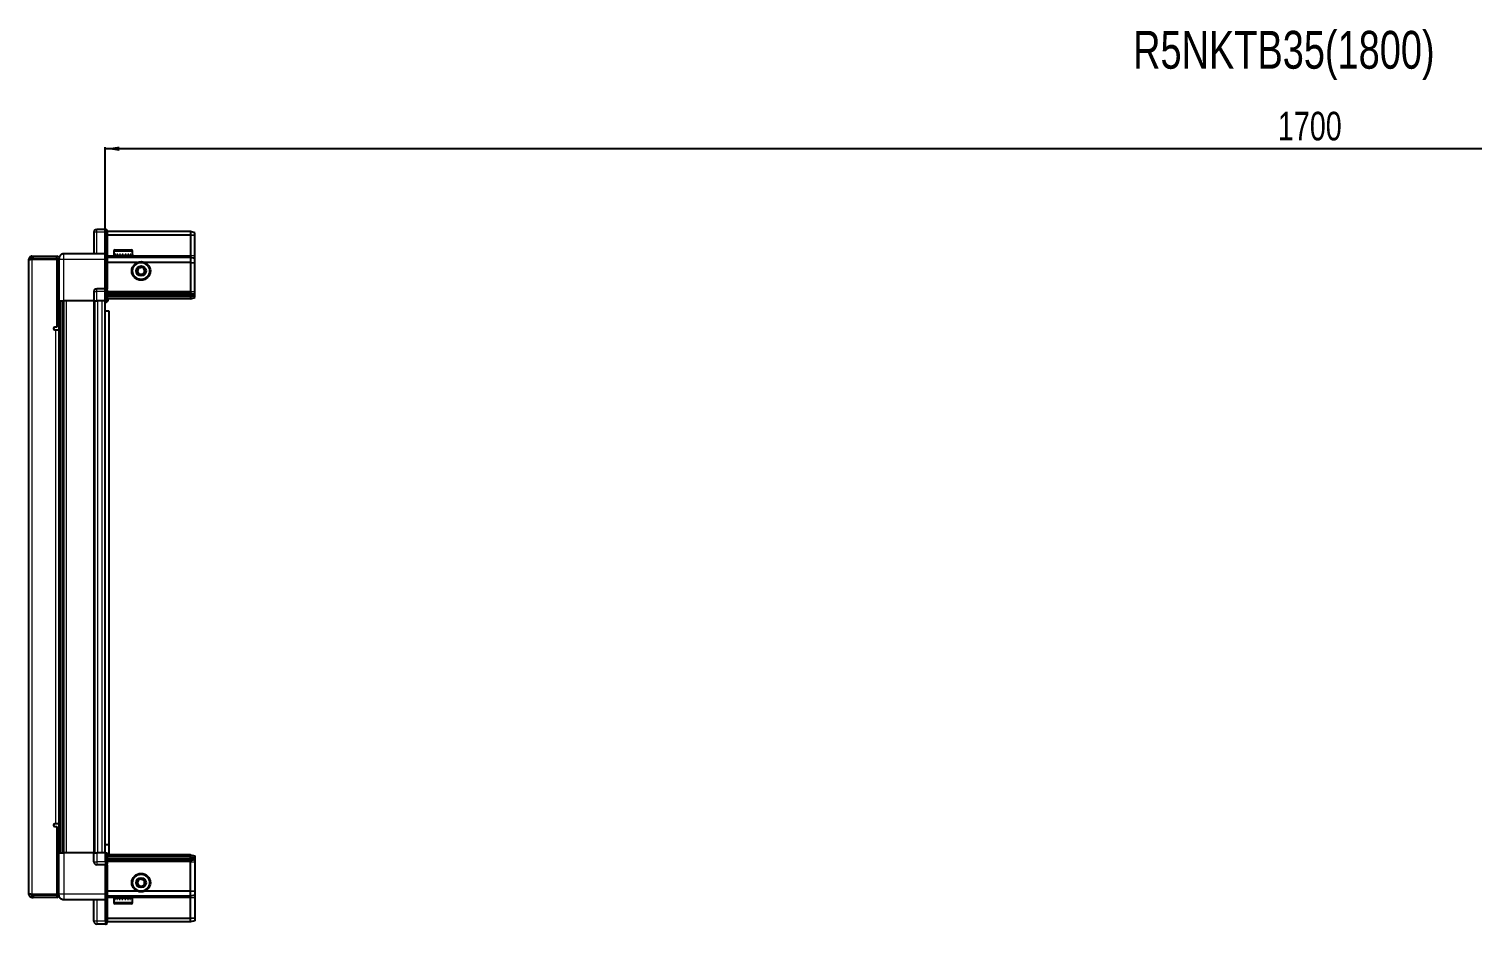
# Model space of a CAD drawing. Header units: millimetres. Extents: x 1014 to 3804, y -1521 to 1077.
# Drawn here: x 1522 to 2532, y 451 to 1077 of the extents above; entities that cross this region are included whole.
import ezdxf

# ---------------------------------------------------------------- set-up
doc = ezdxf.new("R2010")
doc.units = ezdxf.units.MM
doc.layers.add('FORMAT', color=7, linetype='Continuous')
doc.styles.add('SLDTEXTSTYLE0', font='TXT', dxfattribs={"width": 0.75})
doc.dimstyles.new('SLDDIMSTYLE0', dxfattribs={"dimtxt": 20, "dimasz": 10, "dimexe": 0, "dimexo": 0.0625, "dimgap": 5, "dimtad": 2, "dimdec": 1, "dimrnd": 1e-09, "dimzin": 12, "dimdsep": 46, "dimtxsty": 'SLDTEXTSTYLE0', "dimsah": 1, "dimcen": 0.09, "dimadec": 0, "dimazin": 3, "dimtfac": 1, "dimtofl": 0, "dimtmove": 0, "dimatfit": 3, "dimfxl": 0, "dimfrac": 2, "dimtolj": 1, "dimtzin": 12, "dimarcsym": 0})

# ---------------------------------------------------------------- blocks, each defined once
blk = doc.blocks.new('_D_4')
at = {"layer": 'FORMAT'}
for p, q in [((1575.4, 886.6), (1575.4, 994.1)), ((1575.4, 993.1), (3275.4, 993.1)), ((3275.4, 886.6), (3275.4, 994.1))]:
    blk.add_line(p, q, dxfattribs=at)
for points in [[(1575.4, 993.1), (1585.4, 991.5), (1585.4, 994.6)], [(3275.4, 993.1), (3265.4, 994.6), (3265.4, 991.5)]]:
    blk.add_solid(points, dxfattribs=at)
at = {"layer": 'FORMAT', "insert": (2395.8, 1018.9), "char_height": 20, "attachment_point": 1, "style": 'SLDTEXTSTYLE0'}
blk.add_mtext('1700', dxfattribs=at)

msp = doc.modelspace()

# ---------------------------------------------------------------- linework, layer by layer
at = {"color": 7, "linetype": 'Continuous', "lineweight": 25}
for p, q in [((1567.54, 934.57), (1567.54, 919.57)), ((1575.54, 936.57), (1569.54, 936.57)), ((1575.54, 936.57), (1575.88, 936.57)), ((1575.54, 936.57), (1575.54, 934.57)), ((1575.54, 919.77), (1575.54, 934.57)), ((1575.54, 919.77), (1575.54, 934.57)), ((1576.74, 936.07), (1575.88, 936.57)), ((1576.74, 934.57), (1576.74, 936.07)), ((1635.04, 935.07), (1576.74, 935.07)), ((1576.74, 934.57), (1576.74, 919.77)), ((1635.04, 932.57), (1576.74, 932.57)), ((1635.04, 935.07), (1635.04, 932.57)), ((1638.04, 934.27), (1635.04, 935.07)), ((1635.04, 932.57), (1635.04, 918.07)), ((1638.04, 932.42), (1635.04, 932.57)), ((1638.04, 932.42), (1638.04, 934.27)), ((1638.04, 918.07), (1638.04, 932.42)), ((1575.54, 919.57), (1546.54, 919.57)), ((1575.54, 919.57), (1575.54, 919.77)), ((1575.54, 919.57), (1576.74, 919.57)), ((1575.54, 915.57), (1575.54, 919.57)), ((1576.74, 919.77), (1576.74, 919.57)), ((1576.74, 919.57), (1576.74, 915.57)), ((1581.54, 921.47), (1581.54, 919.07)), ((1581.54, 919.07), (1581.54, 918.57)), ((1581.87, 919.07), (1581.68, 919.07)), ((1581.68, 919.07), (1581.68, 918.57)), ((1581.87, 919.07), (1581.87, 918.57)), ((1582.34, 922.27), (1589.51, 922.27)), ((1582.8, 919.07), (1582.4, 919.07)), ((1582.4, 919.07), (1582.4, 918.57)), ((1582.8, 919.07), (1582.8, 918.57)), ((1584.24, 919.07), (1583.67, 919.07)), ((1583.67, 919.07), (1583.67, 918.57)), ((1584.24, 919.07), (1584.24, 918.57)), ((1586.06, 919.07), (1585.37, 919.07)), ((1585.37, 919.07), (1585.37, 918.57)), ((1586.06, 919.07), (1586.06, 918.57)), ((1588.06, 919.07), (1587.33, 919.07)), ((1587.33, 919.07), (1587.33, 918.57)), ((1587.56, 919.07), (1587.56, 918.57)), ((1588.06, 919.07), (1588.06, 918.57)), ((1588.06, 919.07), (1588.06, 918.57)), ((1590.07, 919.07), (1589.36, 919.07)), ((1589.36, 919.07), (1589.36, 918.57)), ((1589.42, 919.07), (1589.42, 918.57)), ((1589.51, 922.27), (1593.74, 922.27)), ((1590.07, 919.07), (1590.07, 918.57)), ((1591.88, 919.07), (1591.26, 919.07)), ((1591.26, 919.07), (1591.26, 918.57)), ((1591.88, 919.07), (1591.88, 918.57)), ((1593.31, 919.07), (1592.85, 919.07)), ((1592.85, 919.07), (1592.85, 918.57)), ((1593.31, 919.07), (1593.31, 918.57)), ((1594.23, 919.07), (1593.97, 919.07)), ((1593.97, 919.07), (1593.97, 918.57)), ((1594.23, 919.07), (1594.23, 918.57)), ((1594.54, 919.07), (1594.5, 919.07)), ((1594.5, 919.07), (1594.5, 918.57)), ((1594.54, 919.07), (1594.54, 921.47)), ((1594.54, 919.07), (1594.54, 918.57)), ((1523.54, 915.72), (1522.04, 915.72)), ((1522.04, 915.22), (1522.04, 915.72)), ((1522.04, 471.92), (1522.04, 915.22)), ((1524.14, 916.32), (1524.14, 917.82)), ((1524.14, 917.82), (1525.04, 917.82)), ((1524.14, 916.32), (1525.04, 916.32)), ((1524.14, 915.82), (1541.54, 915.82)), ((1525.04, 916.32), (1525.04, 917.82)), ((1525.04, 917.82), (1541.54, 917.82)), ((1525.04, 916.32), (1541.54, 916.32)), ((1541.54, 916.32), (1541.54, 917.82)), ((1543.04, 915.82), (1541.54, 915.82)), ((1541.54, 915.82), (1541.54, 868.32)), ((1543.04, 915.57), (1543.04, 886.57)), ((1575.54, 895.27), (1575.54, 915.57)), ((1635.04, 917.07), (1576.74, 917.07)), ((1576.74, 915.57), (1576.74, 895.27)), ((1598.04, 913.57), (1576.74, 913.57)), ((1581.54, 918.57), (1581.68, 918.57)), ((1581.68, 918.57), (1581.87, 918.57)), ((1581.87, 918.57), (1582.4, 918.57)), ((1582.4, 918.57), (1582.8, 918.57)), ((1582.8, 918.57), (1583.67, 918.57)), ((1583.64, 918.57), (1583.64, 918.47)), ((1583.64, 918.47), (1592.44, 918.47)), ((1583.67, 918.57), (1584.24, 918.57)), ((1584.04, 918.07), (1584.73, 917.59)), ((1584.04, 918.07), (1589.07, 918.07)), ((1584.73, 917.59), (1584.04, 917.1)), ((1584.04, 917.1), (1584.04, 917.07)), ((1584.04, 917.1), (1589.07, 917.1)), ((1584.24, 918.57), (1585.37, 918.57)), ((1584.73, 917.59), (1588.9, 917.59)), ((1585.37, 918.57), (1586.06, 918.57)), ((1586.06, 918.57), (1587.33, 918.57)), ((1587.33, 918.57), (1587.56, 918.57)), ((1588.06, 918.57), (1589.36, 918.57)), ((1588.06, 918.57), (1588.06, 918.57)), ((1588.9, 917.59), (1591.35, 917.59)), ((1589.07, 918.07), (1592.04, 918.07)), ((1589.07, 917.1), (1592.04, 917.1)), ((1589.42, 918.57), (1590.07, 918.57)), ((1590.07, 918.57), (1591.26, 918.57)), ((1591.26, 918.57), (1591.88, 918.57)), ((1591.35, 917.59), (1592.04, 918.07)), ((1592.04, 917.1), (1591.35, 917.59)), ((1591.88, 918.57), (1592.85, 918.57)), ((1592.04, 917.07), (1592.04, 917.1)), ((1592.44, 918.47), (1592.44, 918.57)), ((1592.85, 918.57), (1593.31, 918.57)), ((1593.31, 918.57), (1593.97, 918.57)), ((1593.97, 918.57), (1594.23, 918.57)), ((1594.23, 918.57), (1594.5, 918.57)), ((1594.5, 918.57), (1594.54, 918.57)), ((1635.04, 913.57), (1603.04, 913.57)), ((1635.04, 918.07), (1635.04, 917.07)), ((1635.04, 917.07), (1635.04, 913.57)), ((1638.04, 916.27), (1635.04, 917.07)), ((1635.04, 913.57), (1635.04, 893.07)), ((1635.04, 913.57), (1638.04, 913.24)), ((1638.04, 916.27), (1638.04, 918.07)), ((1638.04, 913.24), (1638.04, 916.27)), ((1638.04, 893.07), (1638.04, 913.24)), ((1541.54, 889.32), (1543.04, 889.32)), ((1567.54, 893.07), (1567.54, 886.57)), ((1575.54, 895.07), (1569.54, 895.07)), ((1575.54, 895.07), (1575.54, 895.27)), ((1575.54, 895.07), (1575.54, 893.07)), ((1575.54, 895.07), (1576.74, 895.07)), ((1575.54, 886.57), (1575.54, 893.07)), ((1575.54, 886.57), (1575.54, 893.07)), ((1575.88, 886.57), (1575.88, 893.07)), ((1576.74, 895.27), (1576.74, 895.07)), ((1576.74, 894.39), (1576.74, 895.07)), ((1576.74, 894.39), (1576.74, 886.57)), ((1635.04, 892.07), (1576.74, 892.07)), ((1635.04, 891.07), (1576.74, 891.07)), ((1635.04, 889.57), (1576.74, 889.57)), ((1635.04, 893.07), (1635.04, 892.07)), ((1635.04, 892.07), (1635.04, 891.07)), ((1635.04, 892.07), (1638.04, 891.27)), ((1635.04, 891.07), (1635.04, 889.57)), ((1635.04, 891.07), (1638.04, 890.53)), ((1635.04, 889.57), (1638.04, 890.03)), ((1635.04, 889.57), (1635.04, 888.07)), ((1635.04, 888.07), (1638.04, 888.87)), ((1638.04, 891.27), (1638.04, 893.07)), ((1638.04, 890.53), (1638.04, 891.27)), ((1638.04, 890.03), (1638.04, 890.53)), ((1638.04, 888.87), (1638.04, 890.03)), ((1543.04, 886.57), (1541.54, 886.57)), ((1543.69, 500.57), (1543.69, 886.57)), ((1545.49, 886.57), (1545.49, 500.57)), ((1545.52, 886.57), (1545.52, 500.57)), ((1567.54, 886.57), (1546.54, 886.57)), ((1567.54, 886.57), (1569.54, 886.57)), ((1568.19, 500.57), (1568.19, 886.57)), ((1575.54, 886.57), (1569.54, 886.57)), ((1575.39, 500.57), (1575.39, 886.57)), ((1575.39, 879.57), (1577.89, 879.57)), ((1575.54, 886.57), (1575.88, 886.57)), ((1575.54, 886.57), (1575.54, 886.57)), ((1576.74, 886.57), (1575.88, 886.57)), ((1575.88, 886.57), (1575.88, 886.57)), ((1635.04, 888.07), (1576.74, 888.07)), ((1577.89, 879.57), (1577.89, 506.07)), ((1541.54, 868.32), (1540.19, 868.32)), ((1540.19, 866.32), (1540.94, 866.32)), ((1540.94, 866.32), (1543.04, 866.32)), ((1543.04, 866.32), (1543.04, 520.82)), ((1540.94, 520.82), (1540.19, 520.82)), ((1540.19, 518.82), (1541.54, 518.82)), ((1543.04, 520.82), (1540.94, 520.82)), ((1541.54, 518.82), (1541.54, 471.32)), ((1577.89, 506.07), (1575.39, 506.07)), ((1577.89, 506.07), (1577.89, 499.07)), ((1543.04, 500.57), (1541.54, 500.57)), ((1543.04, 497.82), (1541.54, 497.82)), ((1543.04, 471.57), (1543.04, 500.57)), ((1567.54, 500.57), (1546.54, 500.57)), ((1567.54, 494.07), (1567.54, 500.57)), ((1567.54, 500.57), (1569.54, 500.57)), ((1575.54, 500.57), (1569.54, 500.57)), ((1575.54, 500.57), (1575.88, 500.57)), ((1575.54, 494.07), (1575.54, 500.57)), ((1575.88, 494.07), (1575.88, 500.57)), ((1575.88, 500.57), (1576.74, 500.57)), ((1576.74, 500.57), (1576.74, 492.75)), ((1635.04, 499.07), (1576.74, 499.07)), ((1635.04, 497.57), (1576.74, 497.57)), ((1635.04, 496.07), (1576.74, 496.07)), ((1635.04, 495.07), (1576.74, 495.07)), ((1635.04, 497.57), (1635.04, 499.07)), ((1635.04, 499.07), (1638.04, 498.27)), ((1635.04, 496.07), (1635.04, 497.57)), ((1635.04, 497.57), (1638.04, 497.12)), ((1635.04, 496.07), (1638.04, 496.62)), ((1635.04, 495.07), (1635.04, 496.07)), ((1635.04, 495.07), (1638.04, 495.87)), ((1635.04, 494.07), (1635.04, 495.07)), ((1638.04, 498.27), (1638.04, 497.12)), ((1638.04, 497.12), (1638.04, 496.62)), ((1638.04, 496.62), (1638.04, 495.87)), ((1638.04, 495.87), (1638.04, 494.07)), ((1575.54, 492.07), (1569.54, 492.07)), ((1575.54, 494.07), (1575.54, 492.07)), ((1575.54, 494.07), (1575.54, 492.07)), ((1575.54, 492.07), (1576.74, 492.07)), ((1575.54, 491.87), (1575.54, 492.07)), ((1575.54, 471.57), (1575.54, 491.87)), ((1576.74, 492.07), (1576.74, 492.75)), ((1576.74, 492.07), (1576.74, 491.87)), ((1576.74, 491.87), (1576.74, 471.57)), ((1635.04, 473.57), (1635.04, 494.07)), ((1638.04, 494.07), (1638.04, 473.9)), ((1522.04, 471.42), (1522.04, 471.92)), ((1523.54, 471.42), (1522.04, 471.42)), ((1541.54, 471.32), (1524.14, 471.32)), ((1524.14, 470.82), (1524.14, 469.32)), ((1524.14, 470.82), (1525.04, 470.82)), ((1524.14, 469.32), (1525.04, 469.32)), ((1525.04, 470.82), (1525.04, 469.32)), ((1541.54, 470.82), (1525.04, 470.82)), ((1541.54, 469.32), (1525.04, 469.32)), ((1541.54, 471.32), (1543.04, 471.32)), ((1541.54, 470.82), (1541.54, 469.32)), ((1575.54, 467.57), (1546.54, 467.57)), ((1567.54, 452.57), (1567.54, 467.57)), ((1575.54, 467.57), (1575.54, 471.57)), ((1575.54, 467.57), (1576.74, 467.57)), ((1575.54, 467.37), (1575.54, 467.57)), ((1575.54, 452.57), (1575.54, 467.37)), ((1598.04, 473.57), (1576.74, 473.57)), ((1576.74, 471.57), (1576.74, 467.57)), ((1635.04, 470.07), (1576.74, 470.07)), ((1576.74, 467.57), (1576.74, 467.37)), ((1576.74, 467.37), (1576.74, 452.57)), ((1581.54, 468.57), (1581.54, 465.67)), ((1581.64, 468.57), (1581.54, 468.57)), ((1581.64, 468.07), (1581.64, 468.57)), ((1581.81, 468.57), (1581.64, 468.57)), ((1581.64, 468.07), (1581.81, 468.07)), ((1581.81, 468.07), (1581.81, 468.57)), ((1582.3, 468.57), (1581.81, 468.57)), ((1582.3, 468.07), (1582.3, 468.57)), ((1582.68, 468.57), (1582.3, 468.57)), ((1582.3, 468.07), (1582.68, 468.07)), ((1582.49, 464.87), (1582.34, 464.87)), ((1593.74, 464.87), (1582.49, 464.87)), ((1582.68, 468.07), (1582.68, 468.57)), ((1583.52, 468.57), (1582.68, 468.57)), ((1583.52, 468.07), (1583.52, 468.57)), ((1584.08, 468.57), (1583.52, 468.57)), ((1583.52, 468.07), (1584.08, 468.07)), ((1583.64, 468.67), (1583.64, 468.57)), ((1589.04, 468.67), (1583.64, 468.67)), ((1584.04, 470.07), (1584.04, 470.04)), ((1584.04, 470.04), (1584.73, 469.55)), ((1584.15, 470.04), (1584.04, 470.04)), ((1584.73, 469.55), (1584.04, 469.07)), ((1584.15, 469.07), (1584.04, 469.07)), ((1584.08, 468.07), (1584.08, 468.57)), ((1585.18, 468.57), (1584.08, 468.57)), ((1592.04, 470.04), (1584.15, 470.04)), ((1592.04, 469.07), (1584.15, 469.07)), ((1584.82, 469.55), (1584.73, 469.55)), ((1591.35, 469.55), (1584.82, 469.55)), ((1585.18, 468.07), (1585.18, 468.57)), ((1585.86, 468.57), (1585.18, 468.57)), ((1585.18, 468.07), (1585.86, 468.07)), ((1585.86, 468.07), (1585.86, 468.57)), ((1587.12, 468.57), (1585.86, 468.57)), ((1587.12, 468.07), (1587.12, 468.57)), ((1587.42, 468.57), (1587.12, 468.57)), ((1587.12, 468.07), (1587.86, 468.07)), ((1587.42, 468.07), (1587.42, 468.57)), ((1587.86, 468.07), (1587.86, 468.57)), ((1589.16, 468.57), (1587.86, 468.57)), ((1592.44, 468.67), (1589.04, 468.67)), ((1589.16, 468.07), (1589.16, 468.57)), ((1589.16, 468.07), (1589.88, 468.07)), ((1589.28, 468.07), (1589.28, 468.57)), ((1589.88, 468.57), (1589.28, 468.57)), ((1589.88, 468.07), (1589.88, 468.57)), ((1591.08, 468.57), (1589.88, 468.57)), ((1591.08, 468.07), (1591.08, 468.57)), ((1591.71, 468.57), (1591.08, 468.57)), ((1591.08, 468.07), (1591.71, 468.07)), ((1591.35, 469.55), (1592.04, 470.04)), ((1592.04, 469.07), (1591.35, 469.55)), ((1591.71, 468.07), (1591.71, 468.57)), ((1592.71, 468.57), (1591.71, 468.57)), ((1592.04, 470.04), (1592.04, 470.07)), ((1592.44, 468.57), (1592.44, 468.67)), ((1592.71, 468.07), (1592.71, 468.57)), ((1593.19, 468.57), (1592.71, 468.57)), ((1592.71, 468.07), (1593.19, 468.07)), ((1593.19, 468.07), (1593.19, 468.57)), ((1593.88, 468.57), (1593.19, 468.57)), ((1593.88, 468.07), (1593.88, 468.57)), ((1594.17, 468.57), (1593.88, 468.57)), ((1593.88, 468.07), (1594.17, 468.07)), ((1594.17, 468.07), (1594.17, 468.57)), ((1594.48, 468.57), (1594.17, 468.57)), ((1594.48, 468.07), (1594.48, 468.57)), ((1594.54, 468.57), (1594.48, 468.57)), ((1594.48, 468.07), (1594.54, 468.07)), ((1594.54, 465.67), (1594.54, 468.57)), ((1594.54, 468.07), (1594.54, 468.57)), ((1594.54, 468.57), (1594.54, 468.57)), ((1635.04, 473.57), (1603.04, 473.57)), ((1635.04, 473.57), (1638.04, 473.9)), ((1635.04, 470.07), (1635.04, 473.57)), ((1638.04, 470.87), (1635.04, 470.07)), ((1635.04, 469.07), (1635.04, 470.07)), ((1635.04, 454.57), (1635.04, 469.07)), ((1638.04, 473.9), (1638.04, 470.87)), ((1638.04, 470.87), (1638.04, 469.07)), ((1638.04, 469.07), (1638.04, 454.73)), ((1635.04, 454.57), (1576.74, 454.57)), ((1638.04, 454.73), (1635.04, 454.57)), ((1635.04, 452.07), (1635.04, 454.57)), ((1638.04, 454.73), (1638.04, 452.87)), ((1575.54, 450.57), (1569.54, 450.57)), ((1575.54, 452.57), (1575.54, 450.57)), ((1575.54, 450.57), (1575.88, 450.57)), ((1575.54, 450.57), (1575.54, 450.57)), ((1575.54, 450.57), (1575.88, 450.57)), ((1575.88, 450.57), (1576.74, 451.07)), ((1575.88, 450.57), (1576.74, 451.07)), ((1576.74, 451.07), (1576.74, 452.57)), ((1635.04, 452.07), (1576.74, 452.07)), ((1638.04, 452.87), (1635.04, 452.07))]:
    msp.add_line(p, q, dxfattribs=at)
at = {"color": 8, "linetype": 'Continuous', "lineweight": 18}
for p, q in [((1569.54, 934.57), (1567.54, 934.57)), ((1569.54, 934.57), (1569.54, 936.57)), ((1569.54, 919.57), (1569.54, 934.57)), ((1575.54, 934.57), (1569.54, 934.57)), ((1575.54, 934.57), (1576.74, 934.57)), ((1575.54, 919.77), (1576.74, 919.77)), ((1581.54, 921.47), (1589.72, 921.47)), ((1589.72, 921.47), (1594.54, 921.47)), ((1524.14, 915.82), (1524.14, 471.32)), ((1546.54, 886.57), (1546.54, 915.57)), ((1575.54, 915.57), (1546.54, 915.57)), ((1575.54, 915.57), (1576.74, 915.57)), ((1584.04, 918.07), (1576.74, 918.07)), ((1635.04, 918.07), (1592.04, 918.07)), ((1638.04, 918.07), (1635.04, 918.07)), ((1567.54, 893.07), (1569.54, 893.07)), ((1569.54, 893.07), (1569.54, 895.07)), ((1569.54, 886.57), (1569.54, 893.07)), ((1575.54, 893.07), (1569.54, 893.07)), ((1575.54, 895.27), (1576.74, 895.27)), ((1575.54, 893.07), (1575.88, 893.07)), ((1635.04, 893.07), (1576.74, 893.07)), ((1635.04, 893.07), (1638.04, 893.07)), ((1543.04, 866.32), (1543.04, 886.57)), ((1544.28, 886.57), (1544.28, 500.57)), ((1546.73, 500.57), (1546.73, 886.57)), ((1548.14, 886.57), (1548.14, 500.57)), ((1567.54, 500.57), (1567.54, 886.57)), ((1570.19, 500.57), (1570.19, 886.57)), ((1573.39, 500.57), (1573.39, 886.57)), ((1575.54, 886.57), (1575.88, 886.57)), ((1540.94, 520.82), (1540.94, 866.32)), ((1543.04, 500.57), (1543.04, 520.82)), ((1546.54, 500.57), (1546.54, 471.57)), ((1569.54, 500.57), (1569.54, 494.07)), ((1567.54, 494.07), (1569.54, 494.07)), ((1569.54, 494.07), (1569.54, 492.07)), ((1575.54, 494.07), (1569.54, 494.07)), ((1575.54, 494.07), (1575.88, 494.07)), ((1576.74, 491.87), (1575.54, 491.87)), ((1635.04, 494.07), (1576.74, 494.07)), ((1635.04, 494.07), (1638.04, 494.07)), ((1575.54, 471.57), (1546.54, 471.57)), ((1569.54, 467.57), (1569.54, 452.57)), ((1575.54, 471.57), (1576.74, 471.57)), ((1576.74, 467.37), (1575.54, 467.37)), ((1584.04, 469.07), (1576.74, 469.07)), ((1581.71, 465.67), (1581.54, 465.67)), ((1594.54, 465.67), (1581.71, 465.67)), ((1635.04, 469.07), (1592.04, 469.07)), ((1638.04, 469.07), (1635.04, 469.07)), ((1569.54, 452.57), (1567.54, 452.57)), ((1569.54, 452.57), (1569.54, 450.57)), ((1575.54, 452.57), (1569.54, 452.57)), ((1575.54, 452.57), (1576.74, 452.57))]:
    msp.add_line(p, q, dxfattribs=at)
at = {"color": 7, "linetype": 'Continuous', "lineweight": 25}
for centre, radius in [((1600.54, 907.57), 6.5), ((1600.54, 907.57), 3.46), ((1600.54, 479.57), 6.5), ((1600.54, 479.57), 3.46)]:
    msp.add_circle(centre, radius, dxfattribs=at)
at = {"color": 8, "linetype": 'Continuous', "lineweight": 18}
for centre in [(1600.54, 907.57), (1600.54, 479.57)]:
    msp.add_circle(centre, 5.7, dxfattribs=at)
at = {"color": 7, "linetype": 'Continuous', "lineweight": 25}
for centre, radius, start, end in [((1569.54, 934.57), 2, 90, 180), ((1582.34, 921.47), 0.8, 90, 180), ((1593.74, 921.47), 0.8, 0, 90), ((1524.04, 915.32), 0.5, 90, 117.52901), ((1541.44, 915.72), 0.6, 9.59407, 90), ((1541.44, 915.72), 2.1, 32.2369, 87.2706), ((1583.64, 918.07), 0.4, 0, 90), ((1592.44, 918.07), 0.4, 90, 180), ((1600.54, 907.57), 2.5, 101.00659, 161.00659), ((1600.54, 907.57), 2.5, 41.00659, 101.00659), ((1600.54, 907.57), 2.5, 341.00659, 41.00659), ((1600.54, 907.57), 2.5, 161.00659, 221.00659), ((1600.54, 907.57), 2.5, 221.00659, 281.00659), ((1600.54, 907.57), 2.5, 281.00659, 341.00659), ((1569.54, 893.07), 2, 90, 180), ((1572.89, 889.22), 5, 300, 346.70293), ((1540.19, 867.32), 1, 90, 270), ((1540.19, 519.82), 1, 90, 270), ((1569.54, 494.07), 2, 180, 270), ((1600.54, 479.57), 2.5, 127.98423, 187.98423), ((1600.54, 479.57), 2.5, 187.98423, 247.98423), ((1600.54, 479.57), 2.5, 67.98423, 127.98423), ((1600.54, 479.57), 2.5, 247.98423, 307.98423), ((1600.54, 479.57), 2.5, 7.98423, 67.98423), ((1600.54, 479.57), 2.5, 307.98423, 7.98423), ((1524.04, 471.82), 0.5, 243.29122, 270), ((1541.44, 471.42), 0.6, 270, 350.40593), ((1541.44, 471.42), 2.1, 272.7294, 327.8305), ((1582.34, 465.67), 0.8, 180, 270), ((1583.64, 469.07), 0.4, 270, 360), ((1592.44, 469.07), 0.4, 180, 270), ((1593.74, 465.67), 0.8, 270, 360), ((1569.54, 452.57), 2, 180, 270)]:
    msp.add_arc(centre, radius, start, end, dxfattribs=at)
for centre, start_param, end_param in [((1579.34, 893.07), 2.4188584, 3.1415927), ((1579.34, 494.07), 3.1415927, 3.8643269)]:
    msp.add_ellipse(centre, major_axis=(3.46, 0), ratio=0.5773503, start_param=start_param, end_param=end_param, dxfattribs=at)
for points, knots in [([(1546.54, 919.57), (1546.1, 919.52), (1545.43, 919.45), (1544.61, 919.02), (1544.05, 918.56), (1543.6, 918), (1543.16, 917.19), (1543.09, 916.51), (1543.04, 916.07)], [0, 0, 0, 0, 0.23945684, 0.36836066, 0.5, 0.63163934, 0.76054316, 1, 1, 1, 1]), ([(1524.14, 917.82), (1523.89, 917.79), (1523.4, 917.74), (1522.76, 917.35), (1522.29, 916.79), (1522.07, 916.21), (1522.05, 915.85), (1522.04, 915.72)], [0, 0, 0, 0, 0.2302553, 0.4485219, 0.6667858, 0.8850496, 1, 1, 1, 1]), ([(1522.04, 915.22), (1522.07, 915.27), (1522.12, 915.36), (1522.52, 915.49), (1523.07, 915.62), (1523.65, 915.73), (1524.02, 915.8), (1524.14, 915.82)], [0, 0, 0, 0, 0.2302553, 0.4485219, 0.6667858, 0.8850496, 1, 1, 1, 1]), ([(1543.04, 916.07), (1543.04, 916.06), (1543.04, 916.05), (1543.04, 915.93), (1543.04, 915.77), (1543.04, 915.64), (1543.04, 915.57)], [0, 0, 0, 0, 0.2493943, 0.5003335, 0.7501667, 1, 1, 1, 1]), ([(1597.71, 907.02), (1597.88, 907.51), (1598.19, 908.42), (1598.5, 909.33), (1598.65, 909.75)], [0, 0, 0, 0, 0.5346859, 1, 1, 1, 1]), ([(1598.65, 909.75), (1599.16, 909.85), (1600.1, 910.03), (1601.05, 910.22), (1601.48, 910.3)], [0, 0, 0, 0, 0.5346859, 1, 1, 1, 1]), ([(1601.48, 910.3), (1601.57, 910.21), (1601.96, 909.75), (1602.61, 909), (1603.15, 908.38), (1603.38, 908.12)], [0, 0, 0, 0, 0.1331247, 0.6370994, 1, 1, 1, 1]), ([(1599.6, 904.84), (1599.38, 905.1), (1598.84, 905.72), (1598.19, 906.47), (1597.79, 906.93), (1597.71, 907.02)], [0, 0, 0, 0, 0.3629006, 0.8668753, 1, 1, 1, 1]), ([(1602.44, 905.39), (1601.93, 905.29), (1600.99, 905.11), (1600.04, 904.93), (1599.6, 904.84)], [0, 0, 0, 0, 0.5346859, 1, 1, 1, 1]), ([(1603.38, 908.12), (1603.21, 907.63), (1602.9, 906.72), (1602.58, 905.81), (1602.44, 905.39)], [0, 0, 0, 0, 0.5346859, 1, 1, 1, 1]), ([(1543.04, 886.57), (1543.08, 886.57), (1543.16, 886.57), (1543.76, 886.57), (1544.65, 886.57), (1545.64, 886.57), (1546.29, 886.57), (1546.54, 886.57)], [0, 0, 0, 0, 0.2146939, 0.4293877, 0.6440816, 0.8587754, 1, 1, 1, 1]), ([(1543.04, 500.57), (1543.08, 500.57), (1543.16, 500.57), (1543.76, 500.57), (1544.65, 500.57), (1545.64, 500.57), (1546.29, 500.57), (1546.54, 500.57)], [0, 0, 0, 0, 0.2146939, 0.4293877, 0.6440816, 0.8587754, 1, 1, 1, 1]), ([(1597.87, 480.65), (1598.27, 480.97), (1599.03, 481.56), (1599.79, 482.16), (1600.14, 482.43)], [0, 0, 0, 0, 0.5346859, 1, 1, 1, 1]), ([(1598.27, 477.79), (1598.25, 477.92), (1598.17, 478.51), (1598.03, 479.5), (1597.92, 480.31), (1597.87, 480.65)], [0, 0, 0, 0, 0.1331247, 0.6370994, 1, 1, 1, 1]), ([(1600.95, 476.71), (1600.47, 476.91), (1599.57, 477.27), (1598.68, 477.63), (1598.27, 477.79)], [0, 0, 0, 0, 0.5346859, 1, 1, 1, 1]), ([(1600.14, 482.43), (1600.62, 482.24), (1601.52, 481.87), (1602.41, 481.52), (1602.82, 481.35)], [0, 0, 0, 0, 0.53468586, 1, 1, 1, 1]), ([(1603.22, 478.49), (1602.81, 478.17), (1602.05, 477.58), (1601.3, 476.99), (1600.95, 476.71)], [0, 0, 0, 0, 0.5346859, 1, 1, 1, 1]), ([(1602.82, 481.35), (1602.87, 481.01), (1602.98, 480.19), (1603.12, 479.21), (1603.2, 478.61), (1603.22, 478.49)], [0, 0, 0, 0, 0.3629006, 0.8668753, 1, 1, 1, 1]), ([(1524.14, 471.32), (1523.89, 471.37), (1523.4, 471.46), (1522.76, 471.59), (1522.29, 471.72), (1522.07, 471.83), (1522.05, 471.9), (1522.04, 471.92)], [0, 0, 0, 0, 0.2302553, 0.4485219, 0.6667858, 0.8850496, 1, 1, 1, 1]), ([(1522.04, 471.42), (1522.07, 471.17), (1522.12, 470.67), (1522.52, 470.03), (1523.07, 469.57), (1523.65, 469.35), (1524.02, 469.33), (1524.14, 469.32)], [0, 0, 0, 0, 0.2302553, 0.4485219, 0.6667858, 0.8850496, 1, 1, 1, 1]), ([(1543.04, 471.07), (1543.04, 471.08), (1543.04, 471.09), (1543.04, 471.21), (1543.04, 471.37), (1543.04, 471.51), (1543.04, 471.57)], [0, 0, 0, 0, 0.2493943, 0.5003335, 0.7501667, 1, 1, 1, 1]), ([(1546.54, 467.57), (1546.1, 467.62), (1545.43, 467.69), (1544.61, 468.13), (1544.05, 468.58), (1543.6, 469.14), (1543.16, 469.95), (1543.09, 470.63), (1543.04, 471.07)], [0, 0, 0, 0, 0.2394568, 0.3683607, 0.5, 0.6316393, 0.7605432, 1, 1, 1, 1])]:
    msp.add_open_spline(points, degree=3, knots=knots, dxfattribs=at)
at = {"color": 8, "linetype": 'Continuous', "lineweight": 18}
for points in [[(1546.54, 915.57), (1546.54, 916.1), (1546.54, 917.14), (1546.54, 918.47), (1546.54, 919.39), (1546.54, 919.51), (1546.54, 919.57)], [(1546.54, 471.57), (1546.54, 471.05), (1546.54, 470), (1546.54, 468.68), (1546.54, 467.75), (1546.54, 467.63), (1546.54, 467.57)]]:
    msp.add_open_spline(points, degree=3, dxfattribs=at)
at = {"color": 7, "linetype": 'Continuous', "lineweight": 25}
for points in [[(1524.14, 916.32), (1524.07, 916.31), (1523.91, 916.29), (1523.71, 916.16), (1523.57, 915.96), (1523.55, 915.8), (1523.54, 915.72)], [(1523.54, 471.42), (1523.55, 471.34), (1523.57, 471.19), (1523.71, 470.99), (1523.91, 470.85), (1524.07, 470.83), (1524.14, 470.82)]]:
    msp.add_open_spline(points, degree=3, dxfattribs=at)
at = {"color": 8, "linetype": 'Continuous', "lineweight": 18}
for points in [[(1546.54, 915.57), (1546.1, 915.57), (1545.43, 915.57), (1544.61, 915.57), (1544.05, 915.57), (1543.6, 915.57), (1543.16, 915.57), (1543.09, 915.57), (1543.04, 915.57)], [(1546.54, 471.57), (1546.1, 471.57), (1545.43, 471.57), (1544.61, 471.57), (1544.05, 471.57), (1543.6, 471.57), (1543.16, 471.57), (1543.09, 471.57), (1543.04, 471.57)]]:
    msp.add_open_spline(points, degree=3, knots=[0, 0, 0, 0, 0.2394568, 0.3683607, 0.5, 0.6316393, 0.7605432, 1, 1, 1, 1], dxfattribs=at)

# ---------------------------------------------------------------- texts
at = {"layer": 'FORMAT', "insert": (2294.49, 1075.5), "char_height": 26.4583, "attachment_point": 1, "style": 'SLDTEXTSTYLE0'}
msp.add_mtext('R5NKTB35(1800)', dxfattribs=at)

# ---------------------------------------------------------------- dimensions: what is measured, and where the dimension line sits
at = {"layer": 'FORMAT'}
dim = msp.add_linear_dim(base=(3275.39, 993.07), p1=(1575.39, 886.57), p2=(3275.39, 886.57), angle=0, dimstyle='SLDDIMSTYLE0', dxfattribs=at)
dim.commit()
dim.dimension.update_dxf_attribs({"geometry": '_D_4', "text_midpoint": (2425.39, 993.07), "dimtype": 160})

doc.saveas('drawing.dxf')
